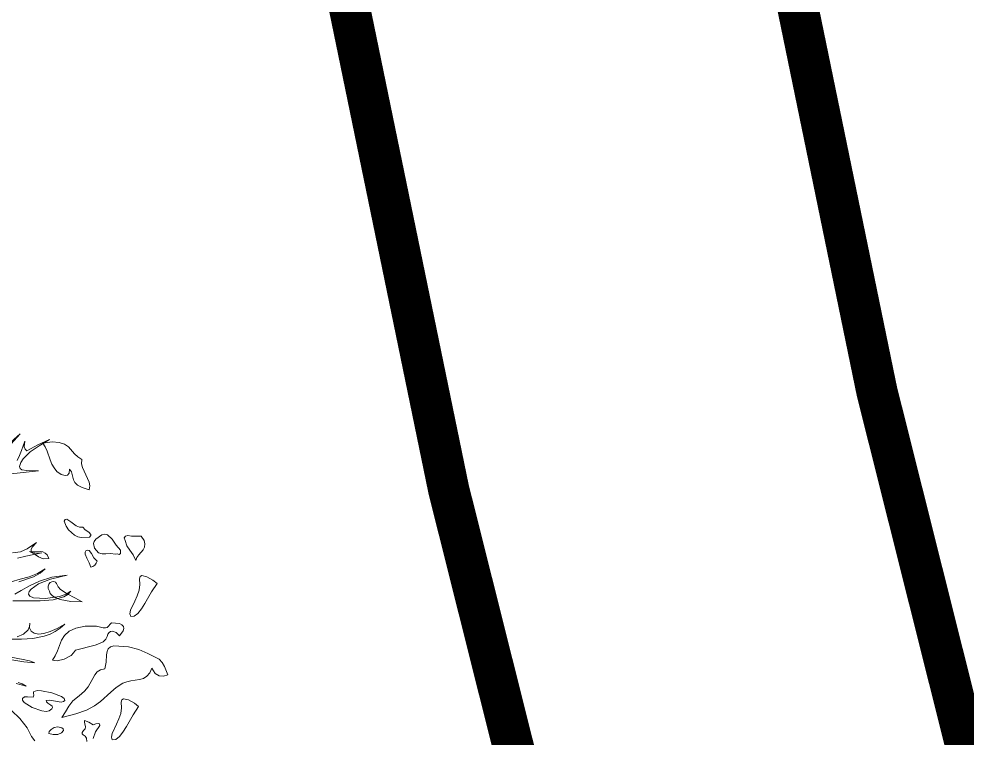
# Model space of a CAD drawing. Header units: inches. Extents: x -885 to 26362, y -28010 to 990.
# Drawn here: x 4274.107 to 4276.818, y -2331.877 to -2329.821 of the extents above; entities that cross this region are included whole.
import ezdxf

# ---------------------------------------------------------------- set-up
doc = ezdxf.new("R2010")
doc.units = ezdxf.units.IN
doc.header["$MEASUREMENT"] = 0
doc.layers.add('Text', color=7, linetype='Continuous')
doc.layers.add('TREE', color=3, linetype='Continuous', lineweight=15)

# ---------------------------------------------------------------- blocks, each defined once
blk = doc.blocks.new('tree2')
at = {"layer": 'TREE'}
for points in [[(5207.9396, 5947.714), (5207.958, 5947.7183), (5207.9935, 5947.7254), (5207.9814, 5947.7251), (5207.9704, 5947.7269), (5207.9701, 5947.7328), (5207.9725, 5947.7383), (5207.9821, 5947.7485), (5207.9611, 5947.7343), (5207.9467, 5947.7282), (5207.9288, 5947.726)], [(5207.9186, 5947.9003), (5207.9867, 5947.9077), (5207.9605, 5947.9083), (5207.9494, 5947.9101), (5207.946, 5947.9129), (5207.9445, 5947.9169), (5207.9473, 5947.9259), (5207.9525, 5947.9342), (5207.9676, 5947.9496), (5207.9879, 5947.9634), (5208.011, 5947.977), (5207.9848, 5947.965), (5207.9605, 5947.952), (5207.9565, 5947.9557), (5207.9547, 5947.9606), (5207.9562, 5947.9736), (5207.9485, 5947.953), (5207.9445, 5947.9416), (5207.939, 5947.9305)], [(5207.9248, 5947.9668), (5207.9454, 5947.9899), (5207.9251, 5947.9714)], [(5208.0988, 5947.8657), (5208.0831, 5947.871), (5208.0726, 5947.8762), (5208.0668, 5947.882), (5208.0637, 5947.8876), (5208.0613, 5947.8996), (5208.0594, 5947.9051), (5208.0554, 5947.911), (5208.0542, 5947.9024), (5208.0508, 5947.8977), (5208.0452, 5947.8971), (5208.0369, 5947.8993), (5208.0274, 5947.9061), (5208.0209, 5947.9141), (5208.016, 5947.9227), (5208.0123, 5947.9322), (5208.0058, 5947.9513), (5208.0015, 5947.9606), (5207.9957, 5947.9689), (5208.0166, 5947.972), (5208.0323, 5947.9707), (5208.0443, 5947.9667), (5208.0529, 5947.9606), (5208.0665, 5947.9455), (5208.0736, 5947.9384), (5208.0822, 5947.9325), (5208.0819, 5947.9233), (5208.084, 5947.9147), (5208.0917, 5947.8984), (5208.0988, 5947.8827), (5208.1001, 5947.8743), (5208.0988, 5947.8657)], [(5208.0994, 5947.7607), (5208.0813, 5947.7598), (5208.0733, 5947.7613), (5208.0659, 5947.7647), (5208.0529, 5947.7764), (5208.0477, 5947.785), (5208.0431, 5947.7958), (5208.0455, 5947.7998), (5208.0489, 5947.8004), (5208.0582, 5947.7943), (5208.0702, 5947.7857), (5208.077, 5947.7829), (5208.0844, 5947.7823), (5208.0902, 5947.777), (5208.0979, 5947.7718), (5208.1025, 5947.7666), (5208.1022, 5947.7638), (5208.0994, 5947.7607)], [(5208.1576, 5947.7225), (5208.1456, 5947.7241), (5208.1358, 5947.7235), (5208.1275, 5947.7235), (5208.1195, 5947.7256), (5208.1108, 5947.7361), (5208.1081, 5947.7462), (5208.1096, 5947.7512), (5208.1133, 5947.7561), (5208.1272, 5947.7653), (5208.1336, 5947.7669), (5208.1395, 5947.7653), (5208.1496, 5947.7558), (5208.1586, 5947.7429), (5208.1684, 5947.7318), (5208.1684, 5947.7241), (5208.1653, 5947.7222), (5208.161, 5947.7231), (5208.1576, 5947.7225)], [(5208.1789, 5947.753), (5208.1767, 5947.7592), (5208.1792, 5947.7629), (5208.1847, 5947.7641), (5208.1924, 5947.7629), (5208.214, 5947.7623), (5208.2205, 5947.7533), (5208.2226, 5947.7453), (5208.2217, 5947.7385), (5208.2183, 5947.7324), (5208.2087, 5947.721), (5208.2044, 5947.7151), (5208.202, 5947.7087), (5208.1961, 5947.7213), (5208.189, 5947.7315), (5208.1823, 5947.7413), (5208.1789, 5947.753)], [(5208.0917, 5947.7302), (5208.0957, 5947.7318), (5208.0988, 5947.7308), (5208.1041, 5947.7244), (5208.109, 5947.7148), (5208.1164, 5947.7071), (5208.1145, 5947.7025), (5208.1114, 5947.6982), (5208.1071, 5947.6951), (5208.1025, 5947.6936), (5208.0991, 5947.7038), (5208.0936, 5947.7139), (5208.0896, 5947.7228), (5208.0896, 5947.7268), (5208.0917, 5947.7302)], [(5207.9371, 5947.4359), (5207.9593, 5947.4301), (5207.9504, 5947.435), (5207.9411, 5947.4381)], [(5207.9273, 5947.488), (5207.9537, 5947.4837), (5207.9784, 5947.4818), (5207.9661, 5947.4864), (5207.9525, 5947.4892), (5207.9251, 5947.4941)], [(5207.9069, 5947.5342), (5207.9488, 5947.5339), (5207.9738, 5947.5357), (5207.9993, 5947.5406), (5208.0119, 5947.5449), (5208.0236, 5947.5508), (5208.0347, 5947.5582), (5208.0449, 5947.5674), (5208.0279, 5947.5579), (5208.0122, 5947.5508), (5207.9981, 5947.5468), (5207.9861, 5947.5455), (5207.9765, 5947.5471), (5207.9698, 5947.5517), (5207.9667, 5947.5591), (5207.9673, 5947.5696), (5207.9661, 5947.5619), (5207.9633, 5947.5551), (5207.9531, 5947.5452), (5207.939, 5947.5394)], [(5207.9297, 5947.6191), (5207.9599, 5947.6191), (5207.9904, 5947.6195), (5208.0187, 5947.6216), (5208.0424, 5947.6281), (5208.0514, 5947.6333), (5208.0584, 5947.6404), (5208.0474, 5947.6336), (5208.0332, 5947.6287), (5208.0021, 5947.6241), (5207.9756, 5947.6262), (5207.967, 5947.6293), (5207.9639, 5947.6339), (5207.9654, 5947.6398), (5207.9698, 5947.6453), (5207.9861, 5947.6567), (5208.0129, 5947.6675), (5208.0501, 5947.6764), (5208.0162, 5947.6715), (5207.9885, 5947.6629), (5207.9661, 5947.6524), (5207.9482, 5947.6422), (5207.9337, 5947.6336)], [(5207.943, 5947.6613), (5207.9753, 5947.6727), (5207.9898, 5947.6804), (5208.0012, 5947.6903), (5207.9845, 5947.6798), (5207.9654, 5947.6727), (5207.9454, 5947.6675), (5207.926, 5947.6613)], [(5207.9664, 5947.7287), (5207.9778, 5947.7278), (5207.9901, 5947.7284), (5207.996, 5947.7278), (5208.0012, 5947.7253), (5208.0058, 5947.721), (5208.0092, 5947.7133), (5207.9969, 5947.7124), (5207.9864, 5947.717), (5207.9766, 5947.7235), (5207.9664, 5947.7287)], [(5208.1909, 5947.5843), (5208.1986, 5947.5852), (5208.2066, 5947.5914), (5208.2146, 5947.6012), (5208.2223, 5947.6135), (5208.2371, 5947.6394), (5208.2494, 5947.6579), (5208.2399, 5947.6653), (5208.2269, 5947.6726), (5208.2155, 5947.6754), (5208.2118, 5947.6733), (5208.2103, 5947.668), (5208.2115, 5947.6554), (5208.2097, 5947.6428), (5208.2054, 5947.6305), (5208.1998, 5947.6188), (5208.1903, 5947.5984), (5208.1887, 5947.5904), (5208.1909, 5947.5843)], [(5208.0831, 5947.6169), (5208.0671, 5947.6261), (5208.0502, 5947.6345), (5208.0354, 5947.6443), (5208.0298, 5947.6505), (5208.0265, 5947.6579), (5208.024, 5947.6609), (5208.0203, 5947.6622), (5208.0163, 5947.6616), (5208.0126, 5947.6597), (5208.0095, 5947.6563), (5208.0077, 5947.6517), (5208.008, 5947.6468), (5208.0111, 5947.6409), (5208.0126, 5947.6351), (5208.0172, 5947.6302), (5208.0249, 5947.6258), (5208.0345, 5947.6224), (5208.0579, 5947.6178), (5208.0831, 5947.6169)], [(5208.0172, 5947.4876), (5208.0277, 5947.4863), (5208.0431, 5947.49), (5208.0585, 5947.498), (5208.0643, 5947.5036), (5208.0686, 5947.5097), (5208.1118, 5947.5205), (5208.1216, 5947.5242), (5208.1299, 5947.5285), (5208.1358, 5947.5338), (5208.1385, 5947.5402), (5208.1401, 5947.5455), (5208.1429, 5947.5489), (5208.1462, 5947.551), (5208.1503, 5947.5516), (5208.1586, 5947.5489), (5208.1663, 5947.5415), (5208.1746, 5947.5525), (5208.1758, 5947.5578), (5208.1749, 5947.5621), (5208.1715, 5947.5658), (5208.1663, 5947.5686), (5208.1487, 5947.5704), (5208.1388, 5947.5603), (5208.1348, 5947.559), (5208.1299, 5947.5596), (5208.1154, 5947.5627), (5208.0899, 5947.5627), (5208.0693, 5947.5587), (5208.0545, 5947.5516), (5208.0443, 5947.5424), (5208.0375, 5947.5316), (5208.0286, 5947.5082), (5208.0237, 5947.4971), (5208.0172, 5947.4876)], [(5208.0383, 5947.3604), (5208.0463, 5947.3727), (5208.0534, 5947.3853), (5208.0626, 5947.3976), (5208.0765, 5947.4087), (5208.0882, 5947.4186), (5208.0965, 5947.4287), (5208.107, 5947.4472), (5208.1113, 5947.4552), (5208.1165, 5947.4617), (5208.1236, 5947.466), (5208.1338, 5947.4682), (5208.1362, 5947.4829), (5208.1372, 5947.4993), (5208.1384, 5947.5067), (5208.1412, 5947.5128), (5208.1458, 5947.5171), (5208.1532, 5947.519), (5208.1864, 5947.5168), (5208.2089, 5947.5113), (5208.2286, 5947.502), (5208.2539, 5947.4897), (5208.2609, 5947.482), (5208.2656, 5947.4734), (5208.2736, 5947.4552), (5208.2637, 5947.4521), (5208.2542, 5947.4528), (5208.2452, 5947.4583), (5208.2382, 5947.47), (5208.2332, 5947.4592), (5208.2268, 5947.4518), (5208.2191, 5947.4472), (5208.2101, 5947.4448), (5208.1914, 5947.4417), (5208.1821, 5947.4398), (5208.1738, 5947.4368), (5208.1587, 5947.4269), (5208.1467, 5947.4167), (5208.1242, 5947.3961), (5208.1107, 5947.3863), (5208.0928, 5947.3767), (5208.0694, 5947.3681), (5208.0383, 5947.3604)], [(5208.0036, 5947.3983), (5208.0116, 5947.3986), (5208.0242, 5947.3962), (5208.0368, 5947.3946), (5208.0415, 5947.3956), (5208.0448, 5947.3983), (5208.0436, 5947.4023), (5208.0374, 5947.4067), (5208.0162, 5947.4147), (5207.9928, 5947.4196), (5207.9839, 5947.4202), (5207.9789, 5947.419), (5207.9756, 5947.4174), (5207.9752, 5947.414), (5207.9759, 5947.41), (5207.9743, 5947.4054), (5207.9617, 5947.4063), (5207.9555, 5947.406), (5207.9506, 5947.4023), (5207.9506, 5947.3986), (5207.9549, 5947.3934), (5207.9725, 5947.3826), (5207.9937, 5947.3749), (5208.0033, 5947.3737), (5208.0103, 5947.3749), (5208.0156, 5947.3792), (5208.0174, 5947.3826), (5208.0168, 5947.3854), (5208.014, 5947.3876), (5208.007, 5947.3922), (5208.0045, 5947.3949), (5208.0036, 5947.3983)], [(5207.9267, 5947.3762), (5207.9449, 5947.3583), (5207.9615, 5947.3371), (5207.9711, 5947.318), (5207.9781, 5947.3085)], [(5208.1501, 5947.3108), (5208.1578, 5947.3118), (5208.1658, 5947.3179), (5208.1738, 5947.3278), (5208.1815, 5947.3401), (5208.1963, 5947.366), (5208.2086, 5947.3844), (5208.1991, 5947.3918), (5208.1862, 5947.3992), (5208.1748, 5947.402), (5208.1711, 5947.3998), (5208.1695, 5947.3946), (5208.1708, 5947.382), (5208.1689, 5947.3693), (5208.1646, 5947.357), (5208.1591, 5947.3453), (5208.1495, 5947.325), (5208.148, 5947.317), (5208.1501, 5947.3108)], [(5208.0903, 5947.3395), (5208.0894, 5947.3461), (5208.0883, 5947.3499), (5208.0885, 5947.3533), (5208.098, 5947.3499), (5208.1078, 5947.3441), (5208.1135, 5947.3464), (5208.1196, 5947.3473), (5208.1219, 5947.3464), (5208.1222, 5947.3427), (5208.1132, 5947.3283), (5208.1078, 5947.3134)], [(5208.0937, 5947.3073), (5208.0926, 5947.3148), (5208.09, 5947.3188), (5208.0857, 5947.3217), (5208.0836, 5947.3243), (5208.0836, 5947.3269), (5208.0862, 5947.3312), (5208.09, 5947.3355), (5208.0903, 5947.3395)], [(5208.0094, 5947.325), (5208.019, 5947.3223), (5208.0291, 5947.3226), (5208.0374, 5947.326), (5208.0418, 5947.3318), (5208.0411, 5947.3352), (5208.0384, 5947.3377), (5208.0291, 5947.3395), (5208.0214, 5947.338), (5208.0147, 5947.334), (5208.01, 5947.3294), (5208.0094, 5947.325)]]:
    blk.add_lwpolyline(points, dxfattribs=at)

msp = doc.modelspace()

# ---------------------------------------------------------------- linework, layer by layer
at = {"layer": 'Text', "const_width": 0.117725}
for points in [[(4274.274611, -2319.788635), (4275.579073, -2326.123157), (4276.559888, -2330.886042), (4277.671341, -2335.313993), (4277.926535, -2337.137025), (4277.763739, -2338.889798)], [(4273.136057, -2319.897721), (4274.349148, -2326.376434), (4275.335389, -2331.165667), (4276.437043, -2335.554579), (4276.66267, -2337.166394), (4276.512849, -2338.779461), (4276.352498, -2340.69895)]]:
    msp.add_lwpolyline(points, dxfattribs=at)

# ---------------------------------------------------------------- block references
at = {"layer": 'TREE', "color": 3, "xscale": 1.288602291024512, "yscale": 1.288602291008523, "zscale": 1.288602291016571}
msp.add_blockref('tree2', (-2436.860328, -9995.600416), dxfattribs=at)

doc.saveas('drawing.dxf')
